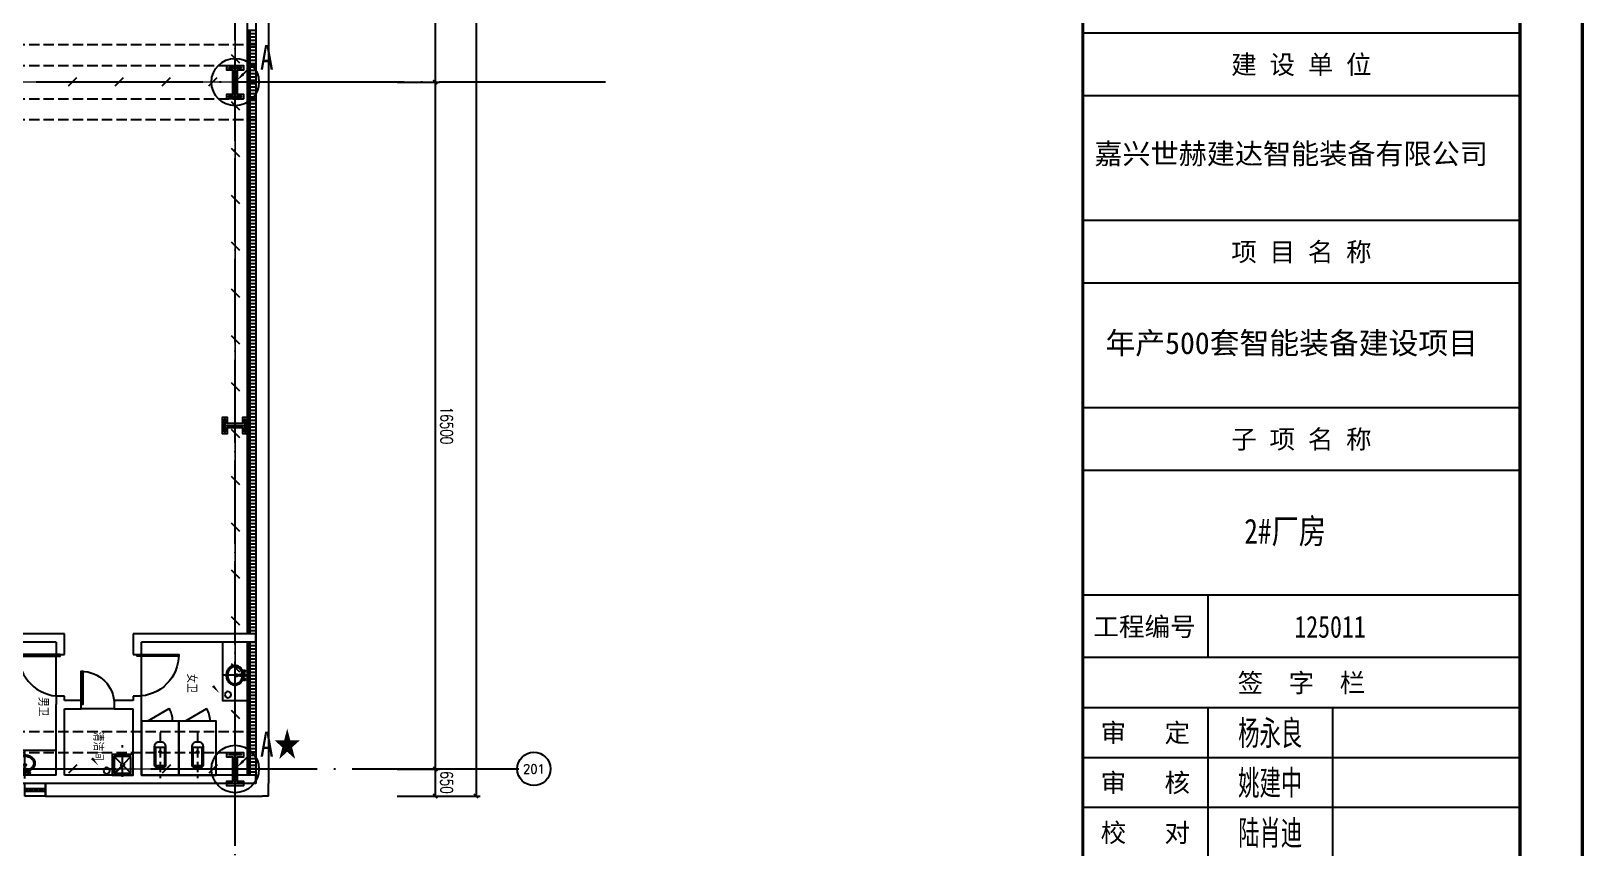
# Model space of a CAD drawing. Extents: x -1396510 to 1250330, y -1892470 to 1623980.
# Drawn here: x -133755 to -96447, y -1074506 to -1054884 of the extents above; entities that cross this region are included whole.
import ezdxf
from ezdxf.enums import TextEntityAlignment as Align

# ---------------------------------------------------------------- set-up
doc = ezdxf.new("R2010")
doc.units = 0
doc.header["$LTSCALE"] = 1000
doc.header["$MEASUREMENT"] = 0
for name, pattern in [('10平面$1$DOTE', [2.42, 2, -0.2, 0.02, -0.2]), ('CENTER2', [1.125, 0.75, -0.125, 0.125, -0.125]), ('DASH', [0.35, 0.25, -0.1]), ('DOTE', [2.42, 2, -0.2, 0.02, -0.2])]:
    doc.linetypes.add(name, pattern=pattern)
doc.layers.get('Defpoints').update_dxf_attribs({"color": 210})
for name, color, linetype in [('0-cxFrame', 155, 'Continuous'), ('10平面$1$A-AXIS-DOTE', 14, '10平面$1$DOTE'), ('99平面图例外参$0$A-HATCH-2', 251, 'Continuous'), ('A-AXIS-D', 1, 'Continuous'), ('A-AXIS-DOTE', 14, 'DOTE'), ('A-AXIS-DP', 126, 'Continuous'), ('A-AXIS-SYMB', 3, 'Continuous'), ('A-HATCH-2', 251, 'Continuous'), ('A-HRAIL', 173, 'Continuous'), ('A-LIN-V', 9, 'Continuous'), ('A-TEXT', 61, 'Continuous'), ('A-WC', 223, 'Continuous'), ('A-WINDOW', 140, 'Continuous'), ('AS-COLN', 6, 'Continuous'), ('AS-WALL', 40, 'Continuous'), ('LWIRE', 4, 'Continuous'), ('qianming', 155, 'Continuous'), ('SHTLN', 4, 'Continuous'), ('TEL_TEXT', 7, 'Continuous'), ('WIRE-接地', 4, 'Continuous'), ('WIRE-照明', 1, 'Continuous'), ('建-门', 4, 'Continuous'), ('经纶图框—文字', 3, 'Continuous')]:
    doc.layers.add(name, color=color, linetype=linetype)
doc.layers.add('0-cxText', color=131, linetype='Continuous', lineweight=25)
doc.layers.add('A-云线2', color=3, linetype='Continuous', plot=False)
doc.styles.add('-宋体', font='', dxfattribs={"width": 0.8})
doc.styles.add('_TCH_AXIS', font='COMPLEX', dxfattribs={"bigfont": 'GBCBIG'})
doc.styles.add('_TCH_DIM_T3', font='SIMPLEX', dxfattribs={"width": 0.705882, "bigfont": 'GBCBIG'})
doc.styles.add('_TCH_WINDOW', font='SIMPLEX', dxfattribs={"height": 3.5, "bigfont": 'GBCBIG'})
doc.styles.add('A-DIM_T3', font='SIMPLEX', dxfattribs={"width": 0.705882, "bigfont": 'GBCBIG'})
doc.styles.add('BZHZ', font='bzxw', dxfattribs={"width": 0.8, "bigfont": 'bzhz'})
doc.styles.add('cx_biaoti', font='')
doc.styles.add('cx_tuming', font='simhei.ttf')
doc.styles.add('cx_tuqian1', font='')
doc.styles.get("Standard").update_dxf_attribs({"font": 'gbenor.shx', "bigfont": 'gbcbig.shx'})
doc.styles.add('TKJY_宋体', font='', dxfattribs={"width": 0.8})
doc.styles.add('黑体', font='simhei.ttf', dxfattribs={"height": 12})
doc.styles.get('-宋体').set_extended_font_data('SimSun')
doc.styles.get('cx_biaoti').set_extended_font_data('SimSun')
doc.styles.get('cx_tuqian1').set_extended_font_data('SimSun')
doc.styles.get('TKJY_宋体').set_extended_font_data('SimSun')
doc.dimstyles.new('_TCH_ARCH&&100', dxfattribs={"dimtxt": 297.5, "dimasz": 100, "dimexe": 100, "dimexo": 100, "dimgap": 126.25, "dimtad": 1, "dimdec": 0, "dimzin": 0, "dimdsep": 46, "dimtxsty": '_TCH_DIM_T3', "dimblk": 'ARCHTICK', "dimcen": 0.09, "dimclrt": 7, "dimazin": 2, "dimtfac": 1, "dimtdec": 0, "dimtix": 1, "dimtmove": 2, "dimatfit": 3, "dimfxl": 0, "dimtolj": 1, "dimtzin": 0, "dimarcsym": 0})
doc.dimstyles.new('A-DIM&&100', dxfattribs={"dimtxt": 297.5, "dimasz": 100, "dimexe": 100, "dimexo": 100, "dimgap": 126.25, "dimtad": 1, "dimdec": 0, "dimzin": 0, "dimdsep": 46, "dimtxsty": 'A-DIM_T3', "dimblk": 'ARCHTICK', "dimcen": 0.09, "dimclrt": 7, "dimazin": 2, "dimtfac": 1, "dimtdec": 0, "dimtix": 1, "dimtmove": 2, "dimatfit": 3, "dimfxl": 0, "dimtolj": 1, "dimtzin": 0, "dimarcsym": 0})

# ---------------------------------------------------------------- blocks, each defined once
blk = doc.blocks.new('_ArchTick')
at = {"color": 0, "linetype": 'ByBlock', "const_width": 0.4}
blk.add_lwpolyline([(-0.5, -0.5), (0.5, 0.5)], dxfattribs=at)
blk = doc.blocks.new('*D555')
at = {"layer": 'A-AXIS-D', "color": 0, "lineweight": -2, "transparency": 16777216}
for p, q in [((160194, -49500), (161210, -49500)), ((161110, -49500), (161110, -66000)), ((160194, -66000), (161210, -66000))]:
    blk.add_line(p, q, dxfattribs=at)
at = {"layer": 'Defpoints', "color": 0, "transparency": 16777216}
for p in [(160094, -49500), (160094, -66000), (161110, -66000)]:
    blk.add_point(p, dxfattribs=at)
at = {"layer": 'A-AXIS-D', "color": 0, "lineweight": -2, "transparency": 16777216, "xscale": 100, "yscale": 100, "zscale": 100}
for p, rotation in [((161110, -49500), 90), ((161110, -66000), 270)]:
    blk.add_blockref('_ArchTick', p, dxfattribs=dict(at, rotation=rotation))
at = {"layer": 'A-AXIS-D', "color": 7, "transparency": 16777216, "insert": (161385, -57750), "char_height": 297.5, "attachment_point": 5, "rotation": 270, "style": 'A-DIM_T3'}
blk.add_mtext('\\A1;16500', dxfattribs=at)
blk = doc.blocks.new('*D556')
at = {"layer": 'A-AXIS-D', "color": 0, "lineweight": -2, "transparency": 16777216}
for p, q in [((160194, -66000), (161210, -66000)), ((161110, -66000), (161110, -82500)), ((160194, -82500), (161210, -82500))]:
    blk.add_line(p, q, dxfattribs=at)
at = {"layer": 'Defpoints', "color": 0, "transparency": 16777216}
for p in [(160094, -66000), (160094, -82500), (161110, -82500)]:
    blk.add_point(p, dxfattribs=at)
at = {"layer": 'A-AXIS-D', "color": 0, "lineweight": -2, "transparency": 16777216, "xscale": 100, "yscale": 100, "zscale": 100}
for p, rotation in [((161110, -66000), 90), ((161110, -82500), 270)]:
    blk.add_blockref('_ArchTick', p, dxfattribs=dict(at, rotation=rotation))
at = {"layer": 'A-AXIS-D', "color": 7, "transparency": 16777216, "insert": (161385, -74250), "char_height": 297.5, "attachment_point": 5, "rotation": 270, "style": 'A-DIM_T3'}
blk.add_mtext('\\A1;16500', dxfattribs=at)
blk = doc.blocks.new('*D557')
at = {"layer": 'A-AXIS-D', "color": 0, "lineweight": -2, "transparency": 16777216}
for p, q in [((160194, -82500), (161210, -82500)), ((161110, -82500), (161110, -83150)), ((160194, -83150), (161210, -83150))]:
    blk.add_line(p, q, dxfattribs=at)
at = {"layer": 'Defpoints', "color": 0, "transparency": 16777216}
for p in [(160094, -82500), (160094, -83150), (161110, -83150)]:
    blk.add_point(p, dxfattribs=at)
at = {"layer": 'A-AXIS-D', "color": 0, "lineweight": -2, "transparency": 16777216, "xscale": 100, "yscale": 100, "zscale": 100}
for p, rotation in [((161110, -82500), 90), ((161110, -83150), 270)]:
    blk.add_blockref('_ArchTick', p, dxfattribs=dict(at, rotation=rotation))
at = {"layer": 'A-AXIS-D', "color": 7, "transparency": 16777216, "insert": (161385, -82825), "char_height": 297.5, "attachment_point": 5, "rotation": 270, "style": 'A-DIM_T3'}
blk.add_mtext('\\A1;650', dxfattribs=at)
blk = doc.blocks.new('清洁间')
at = {"layer": 'A-AXIS-DOTE', "color": 0, "linetype": 'DASH'}
blk.add_lwpolyline([(2044571, 1694020), (2045331, 1694020)], dxfattribs=at)
at = {"layer": 'A-WC', "color": 0}
for points in [[(2045106, 1693770), (2045106, 1694270), (2044606, 1694270), (2044606, 1693770)], [(2045056, 1693820), (2045056, 1694220), (2044656, 1694220), (2044656, 1693820)]]:
    blk.add_lwpolyline(points, close=True, dxfattribs=at)
for points in [[(2044828, 1694048), (2044656, 1694220)], [(2044884, 1694048), (2045056, 1694220)], [(2044656, 1693820), (2044828, 1693991)], [(2045056, 1693820), (2044884, 1693991)]]:
    blk.add_lwpolyline(points, dxfattribs=at)
blk.add_circle((2044856, 1694020), 40, dxfattribs=at)
blk = doc.blocks.new('厕卫')
at = {"layer": 'A-AXIS-DOTE', "color": 0, "linetype": 'DASH'}
blk.add_line((50, -823), (50, 272), dxfattribs=at)
at = {"layer": 'A-WC', "color": 0}
for p, q in [((-60, -40), (-60, -470)), ((150, -30), (-50, -30)), ((160, -470), (160, -40)), ((190, -470), (-90, -470)), ((350, -1097), (-170, -1397))]:
    blk.add_line(p, q, dxfattribs=at)
blk.add_lwpolyline([(-400, 203), (-400, -1097), (500, -1097), (500, 203)], close=True, dxfattribs=at)
blk.add_lwpolyline([(190, -40, 0.414214), (150, 0), (-50, 0, 0.414214), (-90, -40), (-90, -480, 0.414214), (20, -590), (80, -590, 0.414214), (190, -480)], format="xyb", close=True, dxfattribs=at)
blk.add_circle((50, -359), 20, dxfattribs=at)
for centre, radius, start, end in [((-50, -40), 10, 90, 180), ((150, -40), 10, 0, 90), ((350, -1097), 600, 180, 209.9999)]:
    blk.add_arc(centre, radius, start, end, dxfattribs=at)
for p in [(50, 0), (50, -359)]:
    blk.add_point(p, dxfattribs=at)
blk = doc.blocks.new('$lvtry$00000224')
at = {"color": 0}
for p, q in [((-363, 0), (-363, -300)), ((-338, 0), (-363, 0)), ((-338, -300), (-363, -300)), ((-338, 0), (-338, -300)), ((337, 0), (337, -300)), ((362, 0), (337, 0)), ((362, -300), (337, -300)), ((362, 0), (362, -300))]:
    blk.add_line(p, q, dxfattribs=at)
at = {"color": 0, "elevation": 0}
blk.add_lwpolyline([(-205, -131), (-205, 0), (205, 0), (205, -131, 0.268068), (51, -263, -0.317765), (0, -300, -0.317765), (-51, -263, 0.268068)], format="xyb", close=True, dxfattribs=at)
at = {"color": 0}
blk.add_circle((0, -182, 0), 20, dxfattribs=at)
for centre, radius, start, end in [((-152, -115, 0), 10, 114.1084, 248.1394), ((5, -466, 0), 395, 66.6675, 114.1084), ((-243, -341, 0), 233, 19.2639, 68.1394), ((0, -256, 0), 24, 199.2639, 269.4998), ((0, -256, 0), 24, 270.5002, 340.7361), ((243, -341, 0), 233, 110.4941, 160.7361), ((158, -113, 0), 10, 290.4941, 66.6675)]:
    blk.add_arc(centre, radius, start, end, dxfattribs=at)
blk.add_point((0, -182, 0), dxfattribs=at)
at = {"layer": 'A-AXIS-DOTE', "color": 0}
blk.add_lwpolyline([(0, 153), (0, -367)], dxfattribs=at)
blk = doc.blocks.new('小便器')
at = {"layer": 'A-WC', "color": 8, "xscale": -1, "rotation": 89.99999999999999}
blk.add_blockref('$lvtry$00000224', (2044606, 1695654), dxfattribs=at)
blk = doc.blocks.new('45345')
at = {"layer": 'A-WC'}
h = blk.add_hatch(dxfattribs=at)
h.set_pattern_fill('ANSI31', color=0, scale=10)
h.set_pattern_definition([(30, (40598742844.535, 3385776346.45), (-7.9375, 13.74815), [])])
edge = h.paths.add_edge_path()
edge.add_arc((40598742441.347763, 3385774511.717568), 50, 0, 360)
at = {"layer": 'A-WC', "color": 0}
blk.add_circle((40598742441.347763, 3385774511.717568), 50, dxfattribs=at)
blk = doc.blocks.new('343243')
at = {"layer": '10平面$1$A-AXIS-DOTE', "color": 0}
blk.add_lwpolyline([(-137039, 783550), (-137039, 784210)], dxfattribs=at)
at = {"layer": 'A-WC', "color": 0}
for p, q in [((-137084, 783875), (-136994, 783875)), ((-137039, 783830), (-137039, 783920)), ((-137176, 783694), (-137103, 783694)), ((-137139, 783657), (-137139, 783731)), ((-137071, 783707), (-137056, 783814)), ((-137064, 783668), (-137071, 783707)), ((-137064, 783668), (-137056, 783814)), ((-137064, 783668), (-137014, 783668)), ((-137063, 783687), (-137015, 783687)), ((-137056, 783814), (-137022, 783814)), ((-137056, 783804), (-137022, 783804)), ((-137014, 783668), (-137022, 783814)), ((-137008, 783707), (-137022, 783814)), ((-137014, 783668), (-137008, 783707)), ((-136976, 783694), (-136903, 783694)), ((-136939, 783657), (-136939, 783731))]:
    blk.add_line(p, q, dxfattribs=at)
for points in [[(-137069, 783721, -0.055034), (-137132, 783735, -0.088849), (-137208, 783776, -0.104988), (-137263, 783843, -0.12017), (-137282, 783920, -0.12017), (-137263, 783997, -0.104988), (-137208, 784064, -0.088849), (-137132, 784105, -0.080052), (-137039, 784120, -0.080052)], [(-137065, 783751, -0.056066), (-137123, 783763, -0.088849), (-137190, 783800, -0.104988), (-137237, 783857, -0.12017), (-137252, 783920, -0.12017), (-137237, 783983, -0.104988), (-137190, 784040, -0.088849), (-137123, 784077, -0.080052), (-137039, 784090, -0.080052)], [(-137039, 784120, -0.080052), (-136946, 784105, -0.088849), (-136870, 784064, -0.104988), (-136815, 783997, -0.12017), (-136796, 783920, -0.12017), (-136815, 783843, -0.104988), (-136870, 783776, -0.088849), (-136946, 783735, -0.055034), (-137010, 783721, -0.080052)], [(-137039, 784090, -0.080052), (-136956, 784077, -0.088849), (-136889, 784040, -0.104988), (-136842, 783983, -0.12017), (-136826, 783920, -0.12017), (-136842, 783857, -0.104988), (-136889, 783800, -0.088849), (-136956, 783763, -0.056066), (-137014, 783751, -0.080052)]]:
    blk.add_lwpolyline(points, format="xyb", dxfattribs=at)
for centre, radius in [((-137039, 783875), 30), ((-137039, 783875), 20), ((-137139, 783694), 25), ((-137139, 783694), 15), ((-136939, 783694), 25), ((-136939, 783694), 15)]:
    blk.add_circle(centre, radius, dxfattribs=at)
for centre, start, end in [((-137040, 783695), 80.5252, 279.4748), ((-137038, 783695), 260.5252, 99.4748)]:
    blk.add_arc(centre, 7.19, start, end, dxfattribs=at)
blk = doc.blocks.new('*U14')
at = {"color": 0}
blk.add_lwpolyline([(500, 0), (500, 1000), (460, 1000), (460, 0)], close=True, dxfattribs=at)
blk.add_arc((500, 0), 1000, 90, 180, dxfattribs=at)
blk = doc.blocks.new('*U13')
at = {"color": 0, "xscale": 0.001, "yscale": 0.001, "zscale": 0.001}
blk.add_blockref('*U14', (0, 0), dxfattribs=at)
blk = doc.blocks.new('*U16')
at = {"color": 0}
blk.add_lwpolyline([(400, 0), (400, 800), (360, 800), (360, 0)], close=True, dxfattribs=at)
blk.add_arc((400, 0), 800, 90, 180, dxfattribs=at)
blk = doc.blocks.new('*U15')
at = {"color": 0, "xscale": 0.00125, "yscale": 0.00125, "zscale": 0.00125}
blk.add_blockref('*U16', (0, 0), dxfattribs=at)
blk = doc.blocks.new('G$CA7A27C8F')
at = {"layer": 'A-AXIS-DOTE', "color": 8}
blk.add_lwpolyline([(2222, -4363), (1702, -4363)], dxfattribs=at)
at = {"layer": 'A-AXIS-SYMB', "color": 8}
for points in [[(-426, 1047, 0, 0, 0), (104, 1517, 0, 64, 0), (-76, 1358, 0, 0, 0)], [(1310, -1863, 0, 0, 0), (1840, -1393, 0, 64, 0), (1660, -1552, 0, 0, 0)], [(364, -3083, 0, 0, 0), (980, -3473, 0, 64, 0), (777, -3344, 0, 0, 0)]]:
    blk.add_lwpolyline(points, format="xyseb", dxfattribs=at)
at = {"layer": 'A-LIN-V', "color": 8}
blk.add_line((2070, 2187), (-1130, 2187), dxfattribs=at)
at = {"layer": 'A-WC', "color": 8}
for p, q in [((1470, -3913), (1470, -2413)), ((2070, -4700), (1770, -4700)), ((1770, -4700), (1770, -4725)), ((2070, -4725), (1770, -4725))]:
    blk.add_line(p, q, dxfattribs=at)
at = {"layer": 'A-WC'}
blk.add_line((2070, -4700), (2070, -4725), dxfattribs=at)
at = {"layer": 'A-WC', "color": 8}
blk.add_lwpolyline([(-1130, 1587), (270, 1587), (270, 2187), (270, 2187)], dxfattribs=at)
at = {"layer": 'A-WC', "color": 8, "elevation": 0}
blk.add_lwpolyline([(1939, -4568), (2070, -4568), (2070, -4158), (1939, -4158, -0.268068), (1806, -4312, 0.317765), (1770, -4363, 0.317765), (1806, -4414, -0.268068)], format="xyb", close=True, dxfattribs=at)
at = {"layer": 'A-WC', "color": 8}
blk.add_circle((1888, -4363, 0), 20, dxfattribs=at)
for centre, radius, start, end in [((1814, -4363, 0), 24, 109.2639, 179.4998), ((1814, -4363, 0), 24, 180.5002, 250.7361), ((1729, -4120, 0), 233, 289.2639, 339.5059), ((1729, -4606, 0), 233, 21.8606, 70.7361), ((1957, -4205, 0), 10, 23.3325, 159.5059), ((1603, -4358, 0), 395, 335.8916, 23.3325), ((1955, -4515, 0), 10, 201.8606, 335.8916)]:
    blk.add_arc(centre, radius, start, end, dxfattribs=at)
blk.add_point((1888, -4363, 0), dxfattribs=at)
at = {"layer": 'AS-WALL'}
for p, q in [((-1330, 2387), (-1330, -563)), ((-1130, 2387), (-1330, 2387)), ((-1130, 2387), (-1130, -363)), ((2070, 2387), (2070, -363)), ((2270, 2387), (2070, 2387)), ((2270, 2387), (2270, -463)), ((-830, -363), (-1130, -363)), ((-830, -563), (-830, -363)), ((370, -363), (170, -363)), ((170, -363), (170, -563)), ((2070, -363), (370, -363)), ((-1330, -563), (-830, -563)), ((170, -563), (270, -563)), ((270, -563), (270, -1013)), ((470, -1013), (470, -563)), ((2070, -563), (470, -563)), ((2070, -563), (2070, -2213)), ((2270, -463), (2270, -2313)), ((270, -1013), (470, -1013)), ((470, -1813), (270, -1813)), ((270, -1813), (270, -2213)), ((470, -2213), (470, -1813)), ((-1330, -2213), (-1330, -3963)), ((-830, -2213), (-1330, -2213)), ((-830, -2413), (-830, -2213)), ((270, -2213), (170, -2213)), ((170, -2213), (170, -2413)), ((2070, -2213), (470, -2213)), ((-1130, -2413), (-1130, -3913)), ((-1130, -2413), (-830, -2413)), ((170, -2413), (370, -2413)), ((2070, -2413), (370, -2413)), ((2070, -2413), (2070, -3913)), ((2270, -2313), (2270, -3963)), ((-1330, -3963), (-1330, -7213)), ((170, -3913), (-1130, -3913)), ((170, -4013), (-1130, -4013)), ((-1130, -4013), (-1130, -7013)), ((170, -4013), (170, -3913)), ((2070, -3913), (1470, -3913)), ((1470, -4013), (1470, -3913)), ((2070, -4013), (1470, -4013)), ((2070, -4013), (2070, -7013)), ((2270, -3963), (2270, -7213)), ((2070, -7013), (-1130, -7013)), ((2270, -7213), (-1330, -7213))]:
    blk.add_line(p, q, dxfattribs=at)
at = {"layer": '建-门'}
for p, q in [((170, -363), (-830, -363)), ((470, -1013), (470, -1813)), ((170, -2413), (-830, -2413))]:
    blk.add_line(p, q, dxfattribs=at)
at = {"color": 8}
for name, p, rotation in [('厕卫', (1866, 1037), 270), ('厕卫', (1866, 137), 270), ('厕卫', (-928, -4513), 90), ('小便器', (2046676, 1690591), 180), ('厕卫', (-928, -5413), 90), ('小便器', (2046676, 1689891), 180), ('厕卫', (-928, -6313), 90), ('小便器', (2046676, 1689191), 180)]:
    blk.add_blockref(name, p, dxfattribs=dict(at, rotation=rotation))
at = {"layer": 'A-HRAIL', "color": 8, "rotation": 180}
blk.add_blockref('清洁间', (2046676, 1693207), dxfattribs=at)
at = {"layer": 'A-LIN-V', "color": 8, "xscale": -1.5, "yscale": 1.5, "zscale": 1.5}
for p in [(60898113797, -5078660050), (60898115621, -5078662967), (60898115232, -5078665548)]:
    blk.add_blockref('45345', p, dxfattribs=at)
at = {"layer": 'A-WINDOW', "color": 8}
for p, rotation in [((-137370, 785805), 180), ((785700, 133876), 90)]:
    blk.add_blockref('343243', p, dxfattribs=dict(at, rotation=rotation))
at = {"layer": '建-门'}
for name, p, xscale, yscale, zscale, rotation in [('*U13', (-330, -463), 1000, -1000, 199.9999999999999, 180.0000000000208), ('*U15', (370, -1413), 800, -800, 199.9999999999998, 270), ('*U13', (-330, -2313), 1000, 1000, 200, 180.0000000000208)]:
    blk.add_blockref(name, p, dxfattribs=dict(at, xscale=xscale, yscale=yscale, zscale=zscale, rotation=rotation))
at = {"layer": 'A-TEXT', "color": 8, "style": '_TCH_WINDOW'}
for s, p in [('女卫', (-372, 733)), ('清洁间', (1028, -1515)), ('男卫', (191, -2836))]:
    blk.add_text(s, height=231.5, dxfattribs=at).set_placement(p)
blk = doc.blocks.new('nt66')
at = {"layer": 'A-HATCH-2', "color": 8}
blk.add_lwpolyline([(-195840, 766870), (-195440, 766870), (-195440, 766758), (-195586, 766758), (-195586, 766182), (-195440, 766182), (-195440, 766070), (-195840, 766070), (-195840, 766182), (-195694, 766182), (-195694, 766758), (-195840, 766758)], close=True, dxfattribs=at)
at = {"layer": 'AS-COLN'}
blk.add_lwpolyline([(-195790, 766820), (-195490, 766820), (-195490, 766808), (-195636, 766808), (-195636, 766132), (-195490, 766132), (-195490, 766120), (-195790, 766120), (-195790, 766132), (-195644, 766132), (-195644, 766808), (-195790, 766808)], close=True, dxfattribs=at)
blk = doc.blocks.new('342343243')
at = {"layer": 'A-AXIS-DP', "color": 5}
blk.add_lwpolyline([(-155704, 832070), (-155404, 832070), (-155404, 832058), (-155550, 832058), (-155550, 831582), (-155404, 831582), (-155404, 831570), (-155704, 831570), (-155704, 831582), (-155558, 831582), (-155558, 832058), (-155704, 832058), (-155704, 832070)], close=True, dxfattribs=at)
at = {"layer": 'A-HATCH-2'}
blk.add_lwpolyline([(-155754, 832120), (-155354, 832120), (-155354, 832008), (-155500, 832008), (-155500, 831632), (-155354, 831632), (-155354, 831520), (-155754, 831520), (-155754, 831632), (-155608, 831632), (-155608, 832008), (-155754, 832008)], close=True, dxfattribs=at)
blk = doc.blocks.new('33333')
for p in [(66786, -109900), (66786, -126400)]:
    blk.add_blockref('nt66', p)
at = {"layer": 'A-AXIS-DP', "rotation": 270}
blk.add_blockref('342343243', (-960674, 492766), dxfattribs=at)
blk = doc.blocks.new('w42343')
at = {"layer": 'A-HATCH-2', "color": 8, "linetype": 'DASH'}
for p, q in [((-263654, 657470), (-128354, 657470)), ((-263654, 656970), (-128354, 656970)), ((-263654, 656170), (-128354, 656170)), ((-263654, 655670), (-128354, 655670)), ((-263654, 640970), (-128354, 640970)), ((-263654, 640470), (-128354, 640470))]:
    blk.add_line(p, q, dxfattribs=at)
blk = doc.blocks.new('*D5786')
at = {"layer": 'A-AXIS-D', "color": 0, "lineweight": -2, "transparency": 16777216}
for p, q in [((160294, 650), (162190, 650)), ((162090, 650), (162090, -83150)), ((160294, -83150), (162190, -83150))]:
    blk.add_line(p, q, dxfattribs=at)
at = {"layer": 'Defpoints', "color": 0, "transparency": 16777216}
for p in [(160194, 650), (160194, -83150), (162090, -83150)]:
    blk.add_point(p, dxfattribs=at)
at = {"layer": 'A-AXIS-D', "color": 0, "lineweight": -2, "transparency": 16777216, "xscale": 100, "yscale": 100, "zscale": 100}
for p, rotation in [((162090, 650), 90), ((162090, -83150), 270)]:
    blk.add_blockref('_ArchTick', p, dxfattribs=dict(at, rotation=rotation))
at = {"layer": 'A-AXIS-D', "color": 7, "transparency": 16777216, "insert": (162365, -41250), "char_height": 297.5, "attachment_point": 5, "rotation": 270, "style": '_TCH_DIM_T3'}
blk.add_mtext('\\A1;83800', dxfattribs=at)
blk = doc.blocks.new('*U52')
at = {"color": 0}
for p, q in [((-250, 150), (250, 150)), ((250, 30), (-250, 30)), ((-250, -30), (-190, 30)), ((-190, -30), (-130, 30)), ((-130, -30), (-70, 30)), ((-70, -30), (-10, 30)), ((-10, -30), (50, 30)), ((50, -30), (110, 30)), ((110, -30), (170, 30)), ((170, -30), (230, 30)), ((250, -30), (-250, -30)), ((-250, -150), (250, -150))]:
    blk.add_line(p, q, dxfattribs=at)
for points in [[(-250, -150), (-250, 150)], [(250, -150), (250, 150)]]:
    blk.add_lwpolyline(points, dxfattribs=at)
blk = doc.blocks.new('*U51')
at = {"color": 0, "xscale": 0.001999999996058992, "yscale": 0.003333333333333334, "zscale": 0.001999999996058992}
blk.add_blockref('*U52', (0, 0), dxfattribs=at)
blk = doc.blocks.new('99平面图例外参$0$$LinePat$填挖边坡')
at = {"color": 0}
for p, q in [((0, 0), (0, -1500)), ((300, 0), (300, -600))]:
    blk.add_line(p, q, dxfattribs=at)
at = {"layer": 'Defpoints', "color": 0}
blk.add_point((600, 0), dxfattribs=at)
blk = doc.blocks.new('$TelecSys$00000008')
blk.add_line((0.4, 0.4), (-0.4, -0.4))
blk = doc.blocks.new('$TelecSys$00000078')
for p, q in [((1.15, 1.15), (0.55, 0.55)), ((0.1, 0.1), (0.1, 0.1)), ((-0.1, -0.1), (-0.1, -0.1))]:
    blk.add_line(p, q)
at = {"const_width": 0.142}
blk.add_lwpolyline([(-0.07, 0, 1), (0.07, 0, 1)], format="xyb", close=True, dxfattribs=at)
blk.add_solid([(0.62, 0.48), (0.48, 0.62), (0.1, 0.1)])
at = {"width": 0.8, "flags": 9}
blk.add_attdef('A', (0, 0), '', height=0.00002, dxfattribs=at)
blk = doc.blocks.new('zjcx_lan_qianzi(Dragon)')
for p, q in [((-7000, 4800), (0, 4800)), ((-5000, 4800), (-5000, 0)), ((-3000, 4800), (-3000, 0)), ((-7000, 4000), (0, 4000)), ((-7000, 3200), (0, 3200)), ((-7000, 2400), (0, 2400)), ((-7000, 1600), (0, 1600)), ((-7000, 800), (0, 800))]:
    blk.add_line(p, q)
at = {"const_width": 30}
blk.add_lwpolyline([(-7000, 5600), (0, 5600)], dxfattribs=at)
blk.add_lwpolyline([(-7000, 5600), (0, 5600), (0, 0), (-7000, 0)], close=True, dxfattribs=at)
at = {"style": 'cx_biaoti'}
for s, p in [('签  字  栏', (-3500, 5200)), ('审   定', (-6000, 4400)), ('审   核', (-6000, 3600)), ('校   对', (-6000, 2800)), ('设   计', (-6000, 400))]:
    blk.add_text(s, height=300, dxfattribs=at).set_placement(p, align=Align.MIDDLE)
at = {"style": 'cx_biaoti', "width": 0.85}
for s, p in [('项目负责人', (-6000, 2000)), ('专业负责人', (-6000, 1200))]:
    blk.add_text(s, height=300, dxfattribs=at).set_placement(p, align=Align.MIDDLE)
blk = doc.blocks.new('T-签字(Dragon)')
at = {"layer": '0-cxFrame'}
blk.add_blockref('zjcx_lan_qianzi(Dragon)', (0, 0), dxfattribs=at)
at = {"layer": 'qianming', "style": 'BZHZ', "width": 0.8}
for s, p in [('杨永良', (-4000, 4400)), ('姚建中', (-4000, 3600)), ('陆肖迪', (-4000, 2800)), ('宋月飞', (-4000, 2000)), ('钟有明', (-4000, 1200)), ('叶智勇', (-4000, 400))]:
    blk.add_text(s, height=450, dxfattribs=at).set_placement(p, align=Align.MIDDLE)
blk = doc.blocks.new('zjcx_lan_xiangmu(Dragon)')
for p, q in [((-7000, 9000), (0, 9000)), ((-7000, 6000), (0, 6000)), ((-7000, 3000), (0, 3000)), ((-5000, 1000), (-5000, 0))]:
    blk.add_line(p, q)
at = {"const_width": 30}
for points in [[(-7000, 10000), (0, 10000)], [(-7000, 7000), (0, 7000)], [(-7000, 7000), (0, 7000)], [(-7000, 4000), (0, 4000)], [(-7000, 4000), (0, 4000)], [(-7000, 1000), (0, 1000)], [(-7000, 0), (0, 0)]]:
    blk.add_lwpolyline(points, dxfattribs=at)
blk.add_lwpolyline([(-7000, 10000), (0, 10000), (0, 0), (-7000, 0)], close=True)
at = {"style": 'cx_biaoti'}
for s, p in [('建 设 单 位', (-3500, 9500)), ('项 目 名 称', (-3500, 6500)), ('子 项 名 称', (-3500, 3500)), ('工程编号', (-6013, 500))]:
    blk.add_text(s, height=300, dxfattribs=at).set_placement(p, align=Align.MIDDLE)
blk = doc.blocks.new('T-项目(Dragon)')
blk.add_blockref('zjcx_lan_xiangmu(Dragon)', (0, 0))
at = {"color": 3, "style": 'cx_tuming'}
for s, height, p in [('嘉兴世赫建达智能装备有限公司', 330, (-6816, 7901)), ('年产500套智能装备建设项目 ', 350, (-6638, 4859))]:
    blk.add_text(s, height=height, dxfattribs=at).set_placement(p)
at = {"layer": '经纶图框—文字', "color": 4, "style": 'TKJY_宋体', "width": 0.8}
blk.add_text('125011', height=350, dxfattribs=at).set_placement((-3042, 316), align=Align.CENTER)
blk = doc.blocks.new('zjcx_T0(Dragon)')
at = {"layer": '0-cxFrame', "const_width": 50}
blk.add_lwpolyline([(0, 82100), (-7000, 82100), (-7000, 0), (0, 0)], close=True, dxfattribs=at)
at = {"layer": '0-cxFrame'}
for name, p in [('T-项目(Dragon)', (0, 15000)), ('T-签字(Dragon)', (0, 9400))]:
    blk.add_blockref(name, p, dxfattribs=at)
blk = doc.blocks.new('TK22.A0+1 L(Dragon)')
at = {"layer": '0-cxFrame', "color": 7, "const_width": 0.5}
blk.add_lwpolyline([(0, 0), (-1485, 0), (-1485, 841), (0, 841)], close=True, dxfattribs=at)
at = {"layer": '0-cxFrame', "const_width": 0.5}
for points in [[(-80, 10), (-1465, 10), (-1465, 831), (-80, 831)], [(-10, 10), (-80, 10), (-80, 831), (-10, 831)]]:
    blk.add_lwpolyline(points, close=True, dxfattribs=at)
at = {"layer": '0-cxFrame', "xscale": 0.01, "yscale": 0.01, "zscale": 0.01}
blk.add_blockref('zjcx_T0(Dragon)', (-10, 10), dxfattribs=at)
at = {"style": '黑体', "flags": 4}
blk.add_attdef('图幅', text='', height=3.3, dxfattribs=at).set_placement((-40, 3), align=Align.RIGHT)
at = {"layer": '0-cxText', "flags": 4}
for tag, height, style, p in [('建设单位', 3.5, 'cx_tuming', (-45, 240)), ('项目名称', 3.5, 'cx_tuming', (-45, 210)), ('子项名称', 3.5, 'cx_tuming', (-45, 180)), ('工程编号', 3.3, 'cx_tuqian1', (-35, 165)), ('图名1', 3.5, 'cx_tuming', (-45, 87)), ('图名2', 3.5, 'cx_tuming', (-45, 79)), ('图名3', 3.5, 'cx_tuming', (-45, 71)), ('出图日期', 3.3, 'cx_tuqian1', (-39, 60)), ('专业', 3.3, 'cx_tuqian1', (-55, 52)), ('图号', 3.3, 'cx_tuqian1', (-55, 44)), ('版次', 3.3, 'cx_tuqian1', (-20, 44))]:
    blk.add_attdef(tag, text='', height=height, dxfattribs=dict(at, style=style)).set_placement(p, align=Align.MIDDLE)
at = {"layer": 'Defpoints', "color": 6, "flags": 4}
for tag, height, style, p in [('tufu', 3.3, '黑体', (-12, 12)), ('dwfname', 4, 'cx_tuqian1', (-80, 3))]:
    blk.add_attdef(tag, text='', height=height, dxfattribs=dict(at, style=style)).set_placement(p, align=Align.RIGHT)
blk = doc.blocks.new('世赫2#厂房一层0821')
at = {"layer": 'A-AXIS-D'}
blk.add_circle((163479.3, -82498.9), 400, dxfattribs=at)
at = {"layer": 'A-AXIS-DOTE', "color": 8}
blk.add_line((156300, -89188.9), (156300, 6366.1), dxfattribs=at)
at = {"layer": 'A-AXIS-DOTE', "color": 8, "ltscale": 2}
for p, q in [((165204.2, -66000), (-11095.8, -66000)), ((163114.2, -82500), (-11095.8, -82500))]:
    blk.add_line(p, q, dxfattribs=at)
at = {"layer": 'A-LIN-V'}
for p, q in [((156600, -79250), (156600, -64350)), ((156600, -82650), (156600, -79450))]:
    blk.add_line(p, q, dxfattribs=at)
at = {"layer": 'AS-WALL'}
for p, q in [((156800, -64350), (156800, -82850)), ((157100, -64350), (157100, -82850)), ((156800, -82850), (151750, -82850)), ((151750, -82850), (151750, -83150)), ((151750, -83150), (156950, -83150)), ((157100, -83150), (156950, -83150)), ((157100, -82850), (157100, -82850)), ((157100, -83150), (157100, -82850))]:
    blk.add_line(p, q, dxfattribs=at)
at = {"color": 8, "rotation": 270}
blk.add_blockref('G$CA7A27C8F', (154412.9, -80580.4), dxfattribs=at)
at = {"layer": '99平面图例外参$0$A-HATCH-2', "color": 203, "yscale": 0.1333333333333333, "zscale": 0.1333333333333333}
for p, xscale, rotation in [((156600, -64750.5), -0.1335125448076481, 89.99999999825124), ((156600, -64830.6), -0.1335125448076481, 89.99999999825124), ((156600, -64910.8), -0.1335125448076481, 89.99999999825124), ((156600, -64990.9), -0.1335125448076481, 89.99999999825124), ((156600, -65071), -0.1335125448076481, 89.99999999825124), ((156600, -65151.1), -0.1335125448076481, 89.99999999825124), ((156600, -65231.2), -0.1335125448076481, 89.99999999825124), ((156600, -65311.3), -0.1335125448076481, 89.99999999825124), ((156600, -65391.4), -0.1335125448076481, 89.99999999825124), ((156600, -65471.5), -0.1335125448076481, 89.99999999825124), ((156600, -65551.6), -0.1335125448076481, 89.99999999825124), ((156600, -65631.7), -0.1335125448076481, 89.99999999825124), ((156600, -65711.8), -0.1335125448076481, 89.99999999825124), ((156600, -65791.9), -0.1335125448076481, 89.99999999825124), ((156600, -65872), -0.1335125448076481, 89.99999999825124), ((156600, -65952.2), -0.1335125448076481, 89.99999999825124), ((156600, -66032.3), -0.1335125448076481, 89.99999999825124), ((156600, -66112.4), -0.1335125448076481, 89.99999999825124), ((156600, -66192.5), -0.1335125448076481, 89.99999999825124), ((156600, -66272.6), -0.1335125448076481, 89.99999999825124), ((156600, -66352.7), -0.1335125448076481, 89.99999999825124), ((156600, -66432.8), -0.1335125448076481, 89.99999999825124), ((156600, -66512.9), -0.1335125448076481, 89.99999999825124), ((156600, -66593), -0.1335125448076481, 89.99999999825124), ((156600, -66673.1), -0.1335125448076481, 89.99999999825124), ((156600, -66753.2), -0.1335125448076481, 89.99999999825124), ((156600, -66833.3), -0.1335125448076481, 89.99999999825124), ((156600, -66913.4), -0.1335125448076481, 89.99999999825124), ((156600, -66993.5), -0.1335125448076481, 89.99999999825124), ((156600, -67073.7), -0.1335125448076481, 89.99999999825124), ((156600, -67153.8), -0.1335125448076481, 89.99999999825124), ((156600, -67233.9), -0.1335125448076481, 89.99999999825124), ((156600, -67314), -0.1335125448076481, 89.99999999825124), ((156600, -67394.1), -0.1335125448076481, 89.99999999825124), ((156600, -67474.2), -0.1335125448076481, 89.99999999825124), ((156600, -67554.3), -0.1335125448076481, 89.99999999825124), ((156600, -67634.4), -0.1335125448076481, 89.99999999825124), ((156600, -67714.5), -0.1335125448076481, 89.99999999825124), ((156600, -67794.6), -0.1335125448076481, 89.99999999825124), ((156600, -67874.7), -0.1335125448076481, 89.99999999825124), ((156600, -67954.8), -0.1335125448076481, 89.99999999825124), ((156600, -68034.9), -0.1335125448076481, 89.99999999825124), ((156600, -68115.1), -0.1335125448076481, 89.99999999825124), ((156600, -68195.2), -0.1335125448076481, 89.99999999825124), ((156600, -68275.3), -0.1335125448076481, 89.99999999825124), ((156600, -68355.4), -0.1335125448076481, 89.99999999825124), ((156600, -68435.5), -0.1335125448076481, 89.99999999825124), ((156600, -68515.6), -0.1335125448076481, 89.99999999825124), ((156600, -68595.7), -0.1335125448076481, 89.99999999825124), ((156600, -68675.8), -0.1335125448076481, 89.99999999825124), ((156600, -68755.9), -0.1335125448076481, 89.99999999825124), ((156600, -68836), -0.1335125448076481, 89.99999999825124), ((156600, -68916.1), -0.1335125448076481, 89.99999999825124), ((156600, -68996.2), -0.1335125448076481, 89.99999999825124), ((156600, -69076.3), -0.1335125448076481, 89.99999999825124), ((156600, -69156.5), -0.1335125448076481, 89.99999999825124), ((156600, -69236.6), -0.1335125448076481, 89.99999999825124), ((156600, -69316.7), -0.1335125448076481, 89.99999999825124), ((156600, -69396.8), -0.1335125448076481, 89.99999999825124), ((156600, -69476.9), -0.1335125448076481, 89.99999999825124), ((156600, -69557), -0.1335125448076481, 89.99999999825124), ((156600, -69637.1), -0.1335125448076481, 89.99999999825124), ((156600, -69717.2), -0.1335125448076481, 89.99999999825124), ((156600, -69797.3), -0.1335125448076481, 89.99999999825124), ((156600, -69877.4), -0.1335125448076481, 89.99999999825124), ((156600, -69957.5), -0.1335125448076481, 89.99999999825124), ((156600, -70037.6), -0.1335125448076481, 89.99999999825124), ((156600, -70117.7), -0.1335125448076481, 89.99999999825124), ((156600, -70197.8), -0.1335125448076481, 89.99999999825124), ((156600, -70278), -0.1335125448076481, 89.99999999825124), ((156600, -70358.1), -0.1335125448076481, 89.99999999825124), ((156600, -70438.2), -0.1335125448076481, 89.99999999825124), ((156600, -70518.3), -0.1335125448076481, 89.99999999825124), ((156600, -70598.4), -0.1335125448076481, 89.99999999825124), ((156600, -70678.5), -0.1335125448076481, 89.99999999825124), ((156600, -70758.6), -0.1335125448076481, 89.99999999825124), ((156600, -70838.7), -0.1335125448076481, 89.99999999825124), ((156600, -70918.8), -0.1335125448076481, 89.99999999825124), ((156600, -70998.9), -0.1335125448076481, 89.99999999825124), ((156600, -71079), -0.1335125448076481, 89.99999999825124), ((156600, -71159.1), -0.1335125448076481, 89.99999999825124), ((156600, -71239.2), -0.1335125448076481, 89.99999999825124), ((156600, -71319.4), -0.1335125448076481, 89.99999999825124), ((156600, -71399.5), -0.1335125448076481, 89.99999999825124), ((156600, -71479.6), -0.1335125448076481, 89.99999999825124), ((156600, -71559.7), -0.1335125448076481, 89.99999999825124), ((156600, -71639.8), -0.1335125448076481, 89.99999999825124), ((156600, -71719.9), -0.1335125448076481, 89.99999999825124), ((156600, -71800), -0.1335125448076481, 89.99999999825124), ((156600, -71880.1), -0.1335125448076481, 89.99999999825124), ((156600, -71960.2), -0.1335125448076481, 89.99999999825124), ((156600, -72040.3), -0.1335125448076481, 89.99999999825124), ((156600, -72120.4), -0.1335125448076481, 89.99999999825124), ((156600, -72200.5), -0.1335125448076481, 89.99999999825124), ((156600, -72280.6), -0.1335125448076481, 89.99999999825124), ((156600, -72360.8), -0.1335125448076481, 89.99999999825124), ((156600, -72440.9), -0.1335125448076481, 89.99999999825124), ((156600, -72521), -0.1335125448076481, 89.99999999825124), ((156600, -72601.1), -0.1335125448076481, 89.99999999825124), ((156600, -72681.2), -0.1335125448076481, 89.99999999825124), ((156600, -72761.3), -0.1335125448076481, 89.99999999825124), ((156600, -72841.4), -0.1335125448076481, 89.99999999825124), ((156600, -72921.5), -0.1335125448076481, 89.99999999825124), ((156600, -73001.6), -0.1335125448076481, 89.99999999825124), ((156600, -73081.7), -0.1335125448076481, 89.99999999825124), ((156600, -73161.8), -0.1335125448076481, 89.99999999825124), ((156600, -73241.9), -0.1335125448076481, 89.99999999825124), ((156600, -73322), -0.1335125448076481, 89.99999999825124), ((156600, -73402.2), -0.1335125448076481, 89.99999999825124), ((156600, -73482.3), -0.1335125448076481, 89.99999999825124), ((156600, -73562.4), -0.1335125448076481, 89.99999999825124), ((156600, -73642.5), -0.1335125448076481, 89.99999999825124), ((156600, -73722.6), -0.1335125448076481, 89.99999999825124), ((156600, -73802.7), -0.1335125448076481, 89.99999999825124), ((156600, -73882.8), -0.1335125448076481, 89.99999999825124), ((156600, -73962.9), -0.1335125448076481, 89.99999999825124), ((156600, -74043), -0.1335125448076481, 89.99999999825124), ((156600, -74123.1), -0.1335125448076481, 89.99999999825124), ((156600, -74203.2), -0.1335125448076481, 89.99999999825124), ((156600, -74283.3), -0.1335125448076481, 89.99999999825124), ((156600, -74363.4), -0.1335125448076481, 89.99999999825124), ((156600, -74443.5), -0.1335125448076481, 89.99999999825124), ((156600, -74523.7), -0.1335125448076481, 89.99999999825124), ((156600, -74603.8), -0.1335125448076481, 89.99999999825124), ((156600, -74683.9), -0.1335125448076481, 89.99999999825124), ((156600, -74764), -0.1335125448076481, 89.99999999825124), ((156600, -74844.1), -0.1335125448076481, 89.99999999825124), ((156600, -74924.2), -0.1335125448076481, 89.99999999825124), ((156600, -75004.3), -0.1335125448076481, 89.99999999825124), ((156600, -75084.4), -0.1335125448076481, 89.99999999825124), ((156600, -75164.5), -0.1335125448076481, 89.99999999825124), ((156600, -75244.6), -0.1335125448076481, 89.99999999825124), ((156600, -75324.7), -0.1335125448076481, 89.99999999825124), ((156600, -75404.8), -0.1335125448076481, 89.99999999825124), ((156600, -75484.9), -0.1335125448076481, 89.99999999825124), ((156600, -75565.1), -0.1335125448076481, 89.99999999825124), ((156600, -75645.2), -0.1335125448076481, 89.99999999825124), ((156600, -75725.3), -0.1335125448076481, 89.99999999825124), ((156600, -75805.4), -0.1335125448076481, 89.99999999825124), ((156600, -75885.5), -0.1335125448076481, 89.99999999825124), ((156600, -75965.6), -0.1335125448076481, 89.99999999825124), ((156600, -76045.7), -0.1335125448076481, 89.99999999825124), ((156600, -76125.8), -0.1335125448076481, 89.99999999825124), ((156600, -76205.9), -0.1335125448076481, 89.99999999825124), ((156600, -76286), -0.1335125448076481, 89.99999999825124), ((156600, -76366.1), -0.1335125448076481, 89.99999999825124), ((156600, -76446.2), -0.1335125448076481, 89.99999999825124), ((156600, -76526.3), -0.1335125448076481, 89.99999999825124), ((156600, -76606.5), -0.1335125448076481, 89.99999999825124), ((156600, -76686.6), -0.1335125448076481, 89.99999999825124), ((156600, -76766.7), -0.1335125448076481, 89.99999999825124), ((156600, -76846.8), -0.1335125448076481, 89.99999999825124), ((156600, -76926.9), -0.1335125448076481, 89.99999999825124), ((156600, -77007), -0.1335125448076481, 89.99999999825124), ((156600, -77087.1), -0.1335125448076481, 89.99999999825124), ((156600, -77167.2), -0.1335125448076481, 89.99999999825124), ((156600, -77247.3), -0.1335125448076481, 89.99999999825124), ((156600, -77327.4), -0.1335125448076481, 89.99999999825124), ((156600, -77407.5), -0.1335125448076481, 89.99999999825124), ((156600, -77487.6), -0.1335125448076481, 89.99999999825124), ((156600, -77567.7), -0.1335125448076481, 89.99999999825124), ((156600, -77647.8), -0.1335125448076481, 89.99999999825124), ((156600, -77728), -0.1335125448076481, 89.99999999825124), ((156600, -77808.1), -0.1335125448076481, 89.99999999825124), ((156600, -77888.2), -0.1335125448076481, 89.99999999825124), ((156600, -77968.3), -0.1335125448076481, 89.99999999825124), ((156600, -78048.4), -0.1335125448076481, 89.99999999825124), ((156600, -78128.5), -0.1335125448076481, 89.99999999825124), ((156600, -78208.6), -0.1335125448076481, 89.99999999825124), ((156600, -78288.7), -0.1335125448076481, 89.99999999825124), ((156600, -78368.8), -0.1335125448076481, 89.99999999825124), ((156600, -78448.9), -0.1335125448076481, 89.99999999825124), ((156600, -78529), -0.1335125448076481, 89.99999999825124), ((156600, -78609.1), -0.1335125448076481, 89.99999999825124), ((156600, -78689.2), -0.1335125448076481, 89.99999999825124), ((156600, -78769.4), -0.1335125448076481, 89.99999999825124), ((156600, -78849.5), -0.1335125448076481, 89.99999999825124), ((156600, -78929.6), -0.1335125448076481, 89.99999999825124), ((156600, -79009.7), -0.1335125448076481, 89.99999999825124), ((156600, -79089.8), -0.1335125448076481, 89.99999999825124), ((156600, -79169.9), -0.1335125448076481, 89.99999999825124), ((156600, -79450), -0.1333333333333333, 90.00000000002659), ((156600, -79530), -0.1333333333333333, 90.00000000002659), ((156600, -79610), -0.1333333333333333, 90.00000000002659), ((156600, -79690), -0.1333333333333333, 90.00000000002659), ((156600, -79770), -0.1333333333333333, 90.00000000002659), ((156600, -79850), -0.1333333333333333, 90.00000000002659), ((156600, -79930), -0.1333333333333333, 90.00000000002659), ((156600, -80010), -0.1333333333333333, 90.00000000002659), ((156600, -80090), -0.1333333333333333, 90.00000000002659), ((156600, -80170), -0.1333333333333333, 90.00000000002659), ((156600, -80250), -0.1333333333333333, 90.00000000002659), ((156600, -80330), -0.1333333333333333, 90.00000000002659), ((156600, -80410), -0.1333333333333333, 90.00000000002659), ((156600, -80490), -0.1333333333333333, 90.00000000002659), ((156600, -80570), -0.1333333333333333, 90.00000000002659), ((156600, -80650), -0.1333333333333333, 90.00000000002659), ((156600, -80730), -0.1333333333333333, 90.00000000002659), ((156600, -80810), -0.1333333333333333, 90.00000000002659), ((156600, -80890), -0.1333333333333333, 90.00000000002659), ((156600, -80970), -0.1333333333333333, 90.00000000002659), ((156600, -81050), -0.1333333333333333, 90.00000000002659), ((156600, -81130), -0.1333333333333333, 90.00000000002659), ((156600, -81210), -0.1333333333333333, 90.00000000002659), ((156600, -81290), -0.1333333333333333, 90.00000000002659), ((156600, -81370), -0.1333333333333333, 90.00000000002659), ((156600, -81450), -0.1333333333333333, 90.00000000002659), ((156600, -81530), -0.1333333333333333, 90.00000000002659), ((156600, -81610), -0.1333333333333333, 90.00000000002659), ((156600, -81690), -0.1333333333333333, 90.00000000002659), ((156600, -81770), -0.1333333333333333, 90.00000000002659), ((156600, -81850), -0.1333333333333333, 90.00000000002659), ((156600, -81930), -0.1333333333333333, 90.00000000002659), ((156600, -82010), -0.1333333333333333, 90.00000000002659), ((156600, -82090), -0.1333333333333333, 90.00000000002659), ((156600, -82170), -0.1333333333333333, 90.00000000002659), ((156600, -82250), -0.1333333333333333, 90.00000000002659), ((156600, -82330), -0.1333333333333333, 90.00000000002659), ((156600, -82410), -0.1333333333333333, 90.00000000002659), ((156600, -82490), -0.1333333333333333, 90.00000000002659), ((156600, -82570), -0.1333333333333333, 90.00000000002659)]:
    blk.add_blockref('99平面图例外参$0$$LinePat$填挖边坡', p, dxfattribs=dict(at, xscale=xscale, rotation=rotation))
at = {"layer": 'A-WINDOW'}
for name in ['33333', 'w42343']:
    blk.add_blockref(name, (285154.2, -722570), dxfattribs=at)
at = {"layer": 'A-WINDOW', "xscale": 500.000000985252, "yscale": -300, "zscale": 300, "rotation": 179.9999999936638}
blk.add_blockref('*U51', (151500, -83000), dxfattribs=at)
at = {"layer": 'A-AXIS-D', "color": 7, "style": '_TCH_AXIS'}
blk.add_text('201', height=220.59, dxfattribs=at).set_placement((163221.9, -82609.2), (163736.6, -82609.2), align=Align.FIT)
at = {"layer": 'A-AXIS-D'}
dim = blk.add_linear_dim(base=(162089.7, -83150), p1=(160194.2, 650), p2=(160194.2, -83150), angle=270, dimstyle='_TCH_ARCH&&100', dxfattribs=at)
dim.commit()
dim.dimension.update_dxf_attribs({"geometry": '*D5786', "text_midpoint": (162364.7, -41250), "dimtype": 161, "text_rotation": 270})
for base, p1, p2, picture, middle in [((161110, -66000), (160094.2, -49500), (160094.2, -66000), '*D555', (161385, -57750)), ((161110, -82500), (160094.2, -66000), (160094.2, -82500), '*D556', (161385, -74250)), ((161110, -83150), (160094.2, -82500), (160094.2, -83150), '*D557', (161385, -82825))]:
    dim = blk.add_linear_dim(base=base, p1=p1, p2=p2, angle=270, dimstyle='A-DIM&&100', override={"dimgap": 0}, dxfattribs=at)
    dim.commit()
    dim.dimension.update_dxf_attribs({"geometry": picture, "text_midpoint": middle, "dimtype": 129, "text_rotation": 270})

msp = doc.modelspace()

# ---------------------------------------------------------------- linework, layer by layer
at = {"layer": 'WIRE-接地', "linetype": 'CENTER2', "const_width": 35}
for points in [[(-285160, -1072610), (-128850.2, -1072610), (-128850.2, -990110), (-263858.2, -990110)], [(-285180, -1056110), (-128850.2, -1056110)], [(-127350.2, -1056110), (-128850.2, -1056110)], [(-128850.2, -1074110), (-128850.2, -1072610)]]:
    msp.add_lwpolyline(points, dxfattribs=at)
at = {"layer": 'WIRE-照明', "color": 6, "linetype": 'Continuous'}
for centre in [(-128850.2, -1056110), (-128850.2, -1072610)]:
    msp.add_circle(centre, 569.2, dxfattribs=at)

# ---------------------------------------------------------------- block references
at = {"layer": '0-cxFrame', "xscale": 150, "yscale": 150, "zscale": 150}
msp.add_blockref('TK22.A0+1 L(Dragon)', (-96485, -1093930), dxfattribs=at)
at = {"layer": 'A-云线2'}
msp.add_blockref('世赫2#厂房一层0821', (-285154.2, -990110), dxfattribs=at)
at = {"layer": 'LWIRE', "xscale": 350, "yscale": 350, "zscale": 350}
for p in [(-128850.2, -1056110), (-128850.2, -1072610)]:
    msp.add_blockref('$TelecSys$00000078', p, dxfattribs=at)
at = {"layer": 'SHTLN', "xscale": 250, "yscale": 250, "zscale": 250}
for p, rotation in [((-128850.2, -1055547.5), 90), ((-132765.1, -1056110), 359.9999998563096), ((-131640.1, -1056110), 359.9999998563096), ((-130515.1, -1056110), 359.9999998563096), ((-129390.1, -1056110), 359.9999998563096), ((-128850.2, -1056672.5), 90), ((-128850.2, -1057797.5), 90), ((-128850.2, -1058922.5), 90), ((-128850.2, -1060047.5), 90), ((-128850.2, -1061172.5), 90), ((-128850.2, -1062297.5), 90), ((-128850.2, -1063422.5), 90), ((-128850.2, -1064547.5), 90), ((-128850.2, -1065672.5), 90), ((-128850.2, -1066797.5), 90), ((-128850.2, -1067922.5), 90), ((-128850.2, -1069047.5), 90), ((-128850.2, -1070172.5), 90), ((-128850.2, -1071297.5), 90)]:
    msp.add_blockref('$TelecSys$00000008', p, dxfattribs=dict(at, rotation=rotation))
for p in [(-132755.1, -1072610), (-131630.1, -1072610), (-130505.1, -1072610), (-129380.1, -1072610)]:
    msp.add_blockref('$TelecSys$00000008', p, dxfattribs=at)

# ---------------------------------------------------------------- texts
at = {"layer": 'TEL_TEXT', "style": '-宋体', "width": 0.8}
for s, p in [('A', (-128254.4, -1055814.9)), ('A★', (-128254.4, -1072314.9))]:
    msp.add_text(s, height=600, dxfattribs=at).set_placement(p)
at = {"layer": '经纶图框—文字', "style": 'TKJY_宋体', "width": 0.8}
msp.add_text('2#厂房', height=600, dxfattribs=at).set_placement((-103626, -1067197.4), align=Align.CENTER)

doc.saveas('drawing.dxf')
